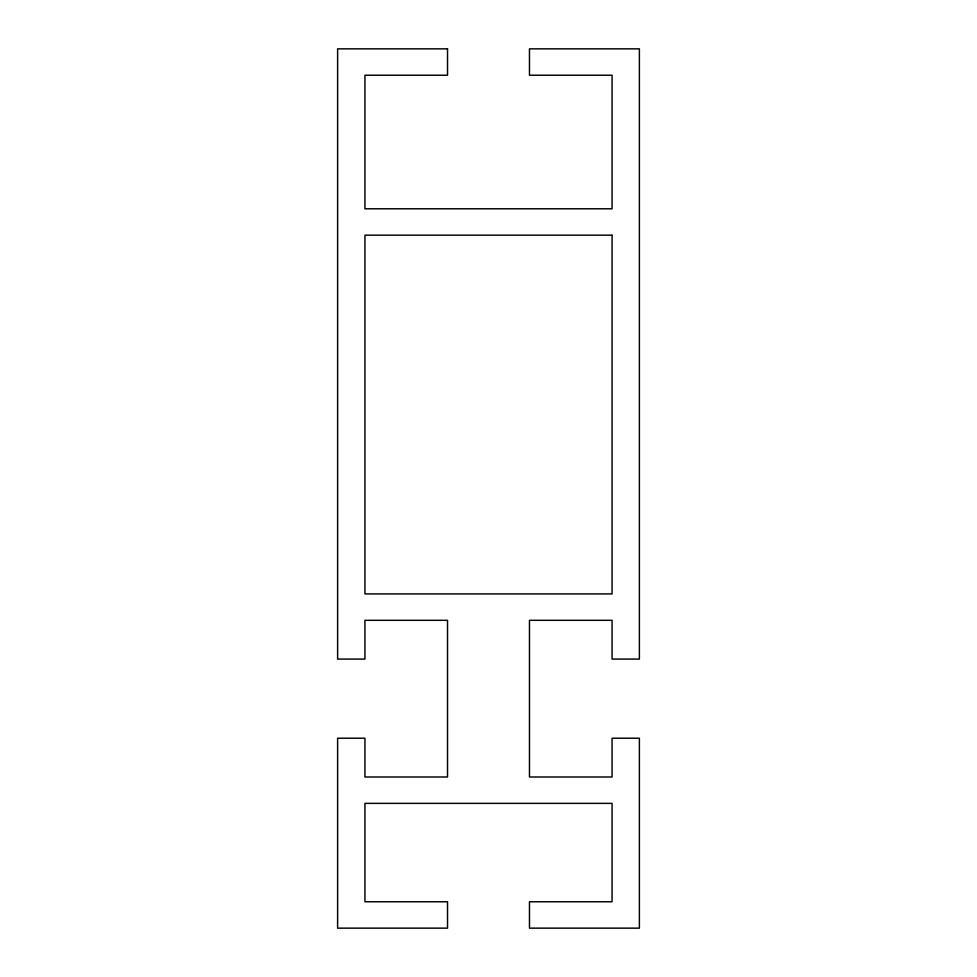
<?xml version="1.0" encoding="UTF-8"?>
<svg xmlns="http://www.w3.org/2000/svg" width="977" height="977" viewBox="0 0 977 977"><rect width="100%" height="100%" fill="white"/><g stroke="black" fill="none" stroke-linecap="round" stroke-linejoin="round"><path stroke-width="1.47" d="M447.527 48.85L337.615 48.85L337.615 659.084L364.934 659.084L364.934 620.31L447.527 620.31L447.527 776.996L364.934 776.996L364.934 738.221L337.615 738.221L337.615 928.15L447.527 928.15L447.527 901.771L364.934 901.771L364.934 803.375L612.066 803.375L612.066 901.771L529.473 901.771L529.473 928.15L639.385 928.15L639.385 738.221L612.066 738.221L612.066 776.996L529.473 776.996L529.473 620.31L612.066 620.31L612.066 659.084L639.385 659.084L639.385 48.85L529.473 48.85L529.473 75.229L612.066 75.229L612.066 208.797L364.934 208.797L364.934 75.229L447.527 75.229L447.527 48.85M612.066 235.176L364.934 235.176L364.934 593.931L612.066 593.931L612.066 235.176"/></g></svg>
